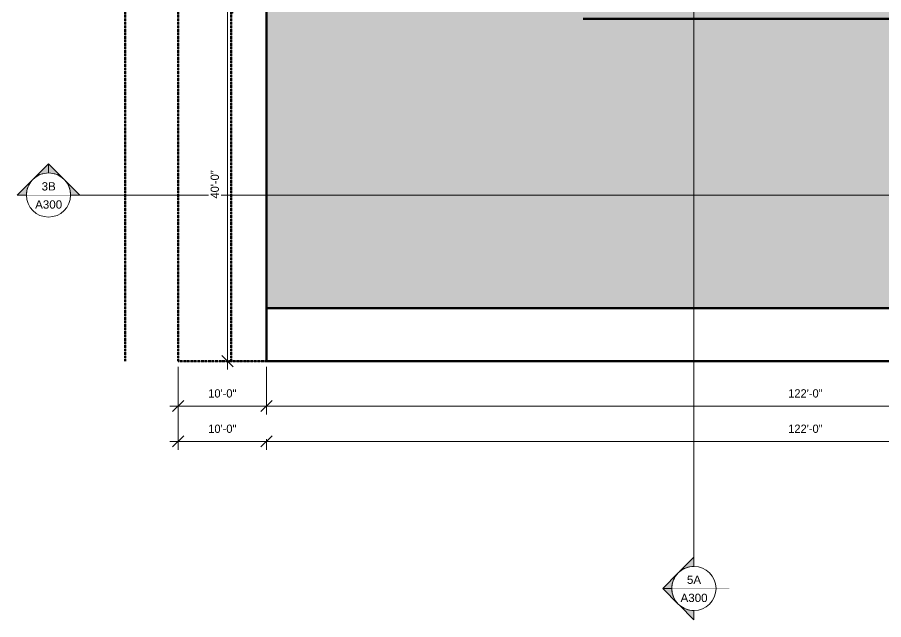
# Model space of a CAD drawing. Header units: inches. Extents: x 8547 to 10795, y 14257 to 16287.
# Drawn here: x 8558 to 9735, y 14257 to 15075 of the extents above; entities that cross this region are included whole.
import ezdxf

# ---------------------------------------------------------------- set-up
doc = ezdxf.new("R2010")
doc.units = ezdxf.units.IN
doc.header["$MEASUREMENT"] = 0
doc.linetypes.add('Double Dash 3_8_', pattern=[1, 0.375, -0.125, 0.125, -0.125, 0.125, -0.125])
for name, color, linetype, lineweight in [('A-ANNO-DIMS-1', 211, 'Continuous', 20), ('A-AREA-1', 7, 'Continuous', 140), ('A-AREA-PATT-2', 9, 'Continuous', 9), ('C-PROP-LINE-1', 91, 'Double Dash 3_8_', 140), ('G-ANNO-SYMB', 111, 'Continuous', 9)]:
    doc.layers.add(name, color=color, linetype=linetype, lineweight=lineweight)
doc.styles.add('Arial', font='arial.ttf', dxfattribs={"height": 11.25})
doc.styles.add('Arial_1', font='arial.ttf', dxfattribs={"width": 0.25, "height": 3.75})
doc.styles.add('Century Gothic', font='ufonts.com_century-gothic.ttf', dxfattribs={"height": 11.25})
doc.dimstyles.new('OD__1__Tol__', dxfattribs={"dimscale": 12, "dimtxt": 11.746893, "dimasz": 1.25, "dimexe": 0.9375, "dimexo": 0.625, "dimgap": 0.9375, "dimtad": 1, "dimdec": 0, "dimzin": 3, "dimdsep": 46, "dimlunit": 4, "dimtxsty": 'Century Gothic', "dimblk1": 'OBLIQUE', "dimblk2": 'OBLIQUE', "dimsah": 1, "dimcen": 0.09, "dimdle": 0.9375, "dimazin": 0, "dimtfac": 1, "dimtdec": 4, "dimtix": 1, "dimtmove": 0, "dimatfit": 3, "dimfxl": 1, "dimtvp": 1, "dimtfill": 1, "dimfrac": 2, "dimtolj": 1, "dimtzin": 0, "dimlwd": 20, "dimlwe": 20, "dimarcsym": 2})

# ---------------------------------------------------------------- blocks, each defined once
blk = doc.blocks.new('Family - ___-627289-FLOOR PLAN - 5TH FLOOR')
at = {"layer": 'C-PROP-LINE-1'}
for p, q in [((8776.6, 14607.9), (8776.6, 16191.9)), ((10480.6, 14607.9), (8776.6, 14607.9))]:
    blk.add_line(p, q, dxfattribs=at)
blk = doc.blocks.new('Family - ___-627377-FLOOR PLAN - 5TH FLOOR')
at = {"layer": 'C-PROP-LINE-1'}
for p, q in [((8776.6, 14607.9), (8776.6, 16191.9)), ((10480.6, 14607.9), (8776.6, 14607.9))]:
    blk.add_line(p, q, dxfattribs=at)
blk = doc.blocks.new('Family - ___-940451-FLOOR PLAN - 5TH FLOOR')
at = {"layer": 'C-PROP-LINE-1'}
for p, q in [((8848.6, 14607.9), (8848.6, 15951.9)), ((10408.6, 14607.9), (8848.6, 14607.9))]:
    blk.add_line(p, q, dxfattribs=at)
blk = doc.blocks.new('Family - ___-940483-FLOOR PLAN - 5TH FLOOR')
at = {"layer": 'C-PROP-LINE-1'}
blk.add_line((8704.6, 14607.9), (8704.6, 16191.9), dxfattribs=at)
blk = doc.blocks.new('Section - Section Head - Filled-22785-FLOOR PLAN - 5TH FLOOR')
at = {"layer": 'G-ANNO-SYMB'}
h = blk.add_hatch(color=256, dxfattribs=at)
edge = h.paths.add_edge_path(flags=0)
edge.add_line((-0.4268, 0.1768), (-0.25, 0.3536))
edge.add_line((-0.25, 0.3536), (-0.25, 0.25))
edge.add_arc((-0.25, 0), 0.25, 90, 135)
h = blk.add_hatch(color=256, dxfattribs=at)
edge = h.paths.add_edge_path(flags=0)
edge.add_arc((-0.25, 0), 0.25, 45, 90)
edge.add_line((-0.25, 0.25), (-0.25, 0.3536))
edge.add_line((-0.25, 0.3536), (-0.0732, 0.1768))
h = blk.add_hatch(color=256, dxfattribs=at)
edge = h.paths.add_edge_path(flags=0)
edge.add_arc((-0.25, 0), 0.2503, 137.9216, 180)
edge.add_line((-0.5003, 0), (-0.6036, 0))
edge.add_line((-0.6036, 0), (-0.4358, 0.1678))
h = blk.add_hatch(color=256, dxfattribs=at)
edge = h.paths.add_edge_path(flags=0)
edge.add_line((-0.0642, 0.1678), (0.1036, 0))
edge.add_line((0.1036, 0), (0.0003, 0))
edge.add_arc((-0.25, 0), 0.2503, 0, 42.0784)
for p, q in [((-0.25, 0.3536), (-0.4268, 0.1768)), ((-0.25, 0.25), (-0.25, 0.3536)), ((-0.0732, 0.1768), (-0.25, 0.3536)), ((-0.25, 0.3536), (-0.25, 0.25)), ((-0.4358, 0.1678), (-0.6036, 0)), ((0.1036, 0), (-0.0642, 0.1678)), ((-0.6036, 0), (-0.5003, 0)), ((0.0003, 0), (0.1036, 0))]:
    blk.add_line(p, q, dxfattribs=at)
for centre, radius, start, end in [((-0.2503, 0), 0.25, 360, 180), ((-0.25, 0), 0.25, 90, 135), ((-0.25, 0), 0.25, 45, 90), ((-0.25, 0), 0.2503, 137.9216, 180), ((-0.25, 0), 0.2503, 0, 42.0784), ((-0.2503, 0), 0.25, 180, 360)]:
    blk.add_arc(centre, radius, start, end, dxfattribs=at)
blk = doc.blocks.new('_Oblique')
at = {"color": 0, "linetype": 'ByBlock', "lineweight": -2}
blk.add_line((-0.5, -0.5), (0.5, 0.5), dxfattribs=at)
blk = doc.blocks.new('DIMBLOCK2-FLOOR PLAN - 5TH FLOOR')
at = {"layer": 'A-ANNO-DIMS-1', "color": 0, "lineweight": 20, "transparency": 16777216}
for p, q in [((8776.6, 14600.4), (8776.6, 14487.7)), ((8765.4, 14499), (8907.9, 14499)), ((8896.6, 14502.1), (8896.6, 14487.7))]:
    blk.add_line(p, q, dxfattribs=at)
at = {"layer": 'Defpoints', "color": 0, "transparency": 16777216}
for p in [(8776.6, 14607.9), (8896.6, 14509.6), (8896.6, 14499)]:
    blk.add_point(p, dxfattribs=at)
at = {"layer": 'A-ANNO-DIMS-1', "color": 0, "lineweight": 20, "transparency": 16777216, "xscale": 15, "yscale": 15, "zscale": 15, "rotation": 180}
blk.add_blockref('_Oblique', (8776.6, 14499), dxfattribs=at)
at = {"layer": 'A-ANNO-DIMS-1', "color": 0, "lineweight": 20, "transparency": 16777216, "xscale": 15, "yscale": 15, "zscale": 15}
blk.add_blockref('_Oblique', (8896.6, 14499), dxfattribs=at)
at = {"layer": 'A-ANNO-DIMS-1', "color": 0, "transparency": 16777216, "insert": (8836.6, 14516.1), "char_height": 11.25, "attachment_point": 5, "style": 'Century Gothic', "bg_fill": 3, "box_fill_scale": 1.25, "bg_fill_color": 256, "bg_fill_true_color": 13158600, "bg_fill_transparency": 0}
blk.add_mtext('\\A1;10\'-0"', dxfattribs=at)
blk = doc.blocks.new('DIMBLOCK3-FLOOR PLAN - 5TH FLOOR')
at = {"layer": 'A-ANNO-DIMS-1', "color": 0, "lineweight": 20, "transparency": 16777216}
for p, q in [((8885.4, 14499), (10371.9, 14499)), ((8896.6, 14502.1), (8896.6, 14487.7)), ((10360.6, 14502.1), (10360.6, 14487.7))]:
    blk.add_line(p, q, dxfattribs=at)
at = {"layer": 'Defpoints', "color": 0, "transparency": 16777216}
for p in [(8896.6, 14509.6), (10360.6, 14509.6), (10360.6, 14499)]:
    blk.add_point(p, dxfattribs=at)
at = {"layer": 'A-ANNO-DIMS-1', "color": 0, "lineweight": 20, "transparency": 16777216, "xscale": 15, "yscale": 15, "zscale": 15, "rotation": 180}
blk.add_blockref('_Oblique', (8896.6, 14499), dxfattribs=at)
at = {"layer": 'A-ANNO-DIMS-1', "color": 0, "lineweight": 20, "transparency": 16777216, "xscale": 15, "yscale": 15, "zscale": 15}
blk.add_blockref('_Oblique', (10360.6, 14499), dxfattribs=at)
at = {"layer": 'A-ANNO-DIMS-1', "color": 0, "transparency": 16777216, "insert": (9628.6, 14516.1), "char_height": 11.25, "attachment_point": 5, "style": 'Century Gothic', "bg_fill": 3, "box_fill_scale": 1.25, "bg_fill_color": 256, "bg_fill_true_color": 13158600, "bg_fill_transparency": 0}
blk.add_mtext('\\A1;122\'-0"', dxfattribs=at)
blk = doc.blocks.new('DIMBLOCK5-FLOOR PLAN - 5TH FLOOR')
at = {"layer": 'A-ANNO-DIMS-1', "color": 0, "lineweight": 20, "transparency": 16777216}
for p, q in [((8776.6, 14600.4), (8776.6, 14535.7)), ((8896.6, 14600.4), (8896.6, 14535.7)), ((8765.4, 14547), (8907.9, 14547))]:
    blk.add_line(p, q, dxfattribs=at)
at = {"layer": 'Defpoints', "color": 0, "transparency": 16777216}
for p in [(8776.6, 14607.9), (8896.6, 14607.9), (8896.6, 14547)]:
    blk.add_point(p, dxfattribs=at)
at = {"layer": 'A-ANNO-DIMS-1', "color": 0, "lineweight": 20, "transparency": 16777216, "xscale": 15, "yscale": 15, "zscale": 15, "rotation": 180}
blk.add_blockref('_Oblique', (8776.6, 14547), dxfattribs=at)
at = {"layer": 'A-ANNO-DIMS-1', "color": 0, "lineweight": 20, "transparency": 16777216, "xscale": 15, "yscale": 15, "zscale": 15}
blk.add_blockref('_Oblique', (8896.6, 14547), dxfattribs=at)
at = {"layer": 'A-ANNO-DIMS-1', "color": 0, "transparency": 16777216, "insert": (8836.6, 14564.1), "char_height": 11.25, "attachment_point": 5, "style": 'Century Gothic', "bg_fill": 3, "box_fill_scale": 1.25, "bg_fill_color": 256, "bg_fill_true_color": 13158600, "bg_fill_transparency": 0}
blk.add_mtext('\\A1;10\'-0"', dxfattribs=at)
blk = doc.blocks.new('DIMBLOCK6-FLOOR PLAN - 5TH FLOOR')
at = {"layer": 'A-ANNO-DIMS-1', "color": 0, "lineweight": 20, "transparency": 16777216}
for p, q in [((8896.6, 14600.4), (8896.6, 14535.7)), ((10360.6, 14600.4), (10360.6, 14535.7)), ((8885.4, 14547), (10371.9, 14547))]:
    blk.add_line(p, q, dxfattribs=at)
at = {"layer": 'Defpoints', "color": 0, "transparency": 16777216}
for p in [(8896.6, 14607.9), (10360.6, 14607.9), (10360.6, 14547)]:
    blk.add_point(p, dxfattribs=at)
at = {"layer": 'A-ANNO-DIMS-1', "color": 0, "lineweight": 20, "transparency": 16777216, "xscale": 15, "yscale": 15, "zscale": 15, "rotation": 180}
blk.add_blockref('_Oblique', (8896.6, 14547), dxfattribs=at)
at = {"layer": 'A-ANNO-DIMS-1', "color": 0, "lineweight": 20, "transparency": 16777216, "xscale": 15, "yscale": 15, "zscale": 15}
blk.add_blockref('_Oblique', (10360.6, 14547), dxfattribs=at)
at = {"layer": 'A-ANNO-DIMS-1', "color": 0, "transparency": 16777216, "insert": (9628.6, 14564.1), "char_height": 11.25, "attachment_point": 5, "style": 'Century Gothic', "bg_fill": 3, "box_fill_scale": 1.25, "bg_fill_color": 256, "bg_fill_true_color": 13158600, "bg_fill_transparency": 0}
blk.add_mtext('\\A1;122\'-0"', dxfattribs=at)
blk = doc.blocks.new('DIMBLOCK8-FLOOR PLAN - 5TH FLOOR')
at = {"layer": 'A-ANNO-DIMS-1', "color": 0, "lineweight": 20, "transparency": 16777216}
for p, q in [((8843.6, 14596.6), (8843.6, 15099.1)), ((8889.1, 15087.9), (8832.3, 15087.9)), ((8889.1, 14607.9), (8832.3, 14607.9))]:
    blk.add_line(p, q, dxfattribs=at)
at = {"layer": 'Defpoints', "color": 0, "transparency": 16777216}
for p in [(8843.6, 15087.9), (8896.6, 15087.9), (8896.6, 14607.9)]:
    blk.add_point(p, dxfattribs=at)
at = {"layer": 'A-ANNO-DIMS-1', "color": 0, "lineweight": 20, "transparency": 16777216, "xscale": 15, "yscale": 15, "zscale": 15}
for p, rotation in [((8843.6, 15087.9), 90), ((8843.6, 14607.9), 270)]:
    blk.add_blockref('_Oblique', p, dxfattribs=dict(at, rotation=rotation))
at = {"layer": 'A-ANNO-DIMS-1', "color": 0, "transparency": 16777216, "insert": (8826.4, 14847.9), "char_height": 11.25, "attachment_point": 5, "rotation": 90, "style": 'Century Gothic', "bg_fill": 3, "box_fill_scale": 1.25, "bg_fill_color": 256, "bg_fill_true_color": 13158600, "bg_fill_transparency": 0}
blk.add_mtext('\\A1;40\'-0"', dxfattribs=at)

msp = doc.modelspace()

# ---------------------------------------------------------------- hatches: boundary and pattern name
at = {"layer": 'A-AREA-PATT-2'}
msp.add_hatch(color=256, dxfattribs=at).paths.add_polyline_path([(9935, 14679.9), (10360.6, 14679.9), (10360.6, 15072.9), (9930.6, 15072.9), (9930.6, 15158.5), (9810.4, 15158.5), (9810.4, 15306.9), (9930.6, 15306.9), (9930.6, 15321.2), (9838.4, 15321.2), (9838.4, 15433.5), (9930.6, 15433.5), (9930.6, 15495.9), (10000.6, 15495.9), (10000.6, 15547.9), (9256.6, 15547.9), (9256.6, 15495.9), (9326.6, 15495.9), (9326.6, 15469.5), (9728.6, 15469.5), (9728.6, 15158.5), (9326.6, 15158.5), (9326.6, 15087.9), (8896.6, 15087.9), (8896.6, 14679.9), (9930.6, 14679.9)], flags=0)

# ---------------------------------------------------------------- linework, layer by layer
at = {"layer": 'A-AREA-1'}
for p, q in [((8896.6, 15951.9), (8896.6, 14607.9)), ((9326.6, 15072.9), (9930.6, 15072.9)), ((10360.6, 14679.9), (8896.6, 14679.9)), ((8896.6, 14607.9), (10360.6, 14607.9))]:
    msp.add_line(p, q, dxfattribs=at)
at = {"layer": 'G-ANNO-SYMB'}
for p, q in [((9477.2, 14329.4), (9477.2, 16214.5)), ((8630.5, 14833.5), (10718.1, 14833.5))]:
    msp.add_line(p, q, dxfattribs=at)

# ---------------------------------------------------------------- block references
at = {"layer": 'C-PROP-LINE-1'}
for name in ['Family - ___-940483-FLOOR PLAN - 5TH FLOOR', 'Family - ___-627289-FLOOR PLAN - 5TH FLOOR', 'Family - ___-627377-FLOOR PLAN - 5TH FLOOR', 'Family - ___-940451-FLOOR PLAN - 5TH FLOOR']:
    msp.add_blockref(name, (0, 0), dxfattribs=at)
at = {"layer": 'G-ANNO-SYMB', "xscale": 120, "yscale": 120, "zscale": 120}
msp.add_blockref('Section - Section Head - Filled-22785-FLOOR PLAN - 5TH FLOOR', (8630.5, 14833.5), dxfattribs=at)
at = {"layer": 'G-ANNO-SYMB', "xscale": 120, "yscale": 120, "zscale": 120, "rotation": 90}
msp.add_blockref('Section - Section Head - Filled-22785-FLOOR PLAN - 5TH FLOOR', (9477.2, 14329.4), dxfattribs=at)

# ---------------------------------------------------------------- texts
at = {"layer": 'G-ANNO-SYMB', "attachment_point": 1}
for s, insert, char_height, width, style in [('3B', (8591.1, 14850.9), 11.25, 23.482, 'Arial'), ('______________________________________________________________________________________', (8570.6, 14838.1), 3.75, 73.288, 'Arial_1'), ('A300', (8582.3, 14826.3), 11.25, 44.692, 'Arial'), ('5A', (9467.7, 14316.8), 11.25, 23.482, 'Arial'), ('______________________________________________________________________________________', (9447.2, 14304), 3.75, 73.288, 'Arial_1'), ('A300', (9459, 14292.2), 11.25, 44.692, 'Arial')]:
    msp.add_mtext(s, dxfattribs=dict(at, insert=insert, char_height=char_height, width=width, style=style))

# ---------------------------------------------------------------- next in the draw order: dimensions: what is measured, and where the dimension line sits
at = {"layer": 'A-ANNO-DIMS-1'}
dim = msp.add_linear_dim(base=(8896.6, 14499), p1=(8776.6, 14607.9), p2=(8896.6, 14509.6), dimstyle='OD__1__Tol__', override={"dimpost": '<>', "dimfxl": 155.096858}, dxfattribs=at)
dim.commit()
dim.dimension.update_dxf_attribs({"geometry": 'DIMBLOCK2-FLOOR PLAN - 5TH FLOOR', "text_midpoint": (8836.6, 14516.1)})

# ---------------------------------------------------------------- next in the draw order: dimensions: what is measured, and where the dimension line sits
for base, p1, p2, override, picture, middle in [((8896.6, 14547), (8776.6, 14607.9), (8896.6, 14607.9), {"dimpost": '<>', "dimfxl": 120}, 'DIMBLOCK5-FLOOR PLAN - 5TH FLOOR', (8836.6, 14564.1)), ((10360.6, 14499), (8896.6, 14509.6), (10360.6, 14509.6), {"dimpost": '<>', "dimfxl": 1464}, 'DIMBLOCK3-FLOOR PLAN - 5TH FLOOR', (9628.6, 14516.1))]:
    dim = msp.add_linear_dim(base=base, p1=p1, p2=p2, dimstyle='OD__1__Tol__', override=override, dxfattribs=at)
    dim.commit()
    dim.dimension.update_dxf_attribs({"geometry": picture, "text_midpoint": middle})

# ---------------------------------------------------------------- next in the draw order: dimensions: what is measured, and where the dimension line sits
dim = msp.add_linear_dim(base=(10360.6, 14547), p1=(8896.6, 14607.9), p2=(10360.6, 14607.9), dimstyle='OD__1__Tol__', override={"dimpost": '<>', "dimfxl": 1464}, dxfattribs=at)
dim.commit()
dim.dimension.update_dxf_attribs({"geometry": 'DIMBLOCK6-FLOOR PLAN - 5TH FLOOR', "text_midpoint": (9628.6, 14564.1)})

# ---------------------------------------------------------------- next in the draw order: dimensions: what is measured, and where the dimension line sits
dim = msp.add_linear_dim(base=(8843.6, 15087.9), p1=(8896.6, 14607.9), p2=(8896.6, 15087.9), angle=90, dimstyle='OD__1__Tol__', override={"dimpost": '<>', "dimfxl": 480}, dxfattribs=at)
dim.commit()
dim.dimension.update_dxf_attribs({"geometry": 'DIMBLOCK8-FLOOR PLAN - 5TH FLOOR', "text_midpoint": (8826.4, 14847.9)})

doc.saveas('drawing.dxf')
